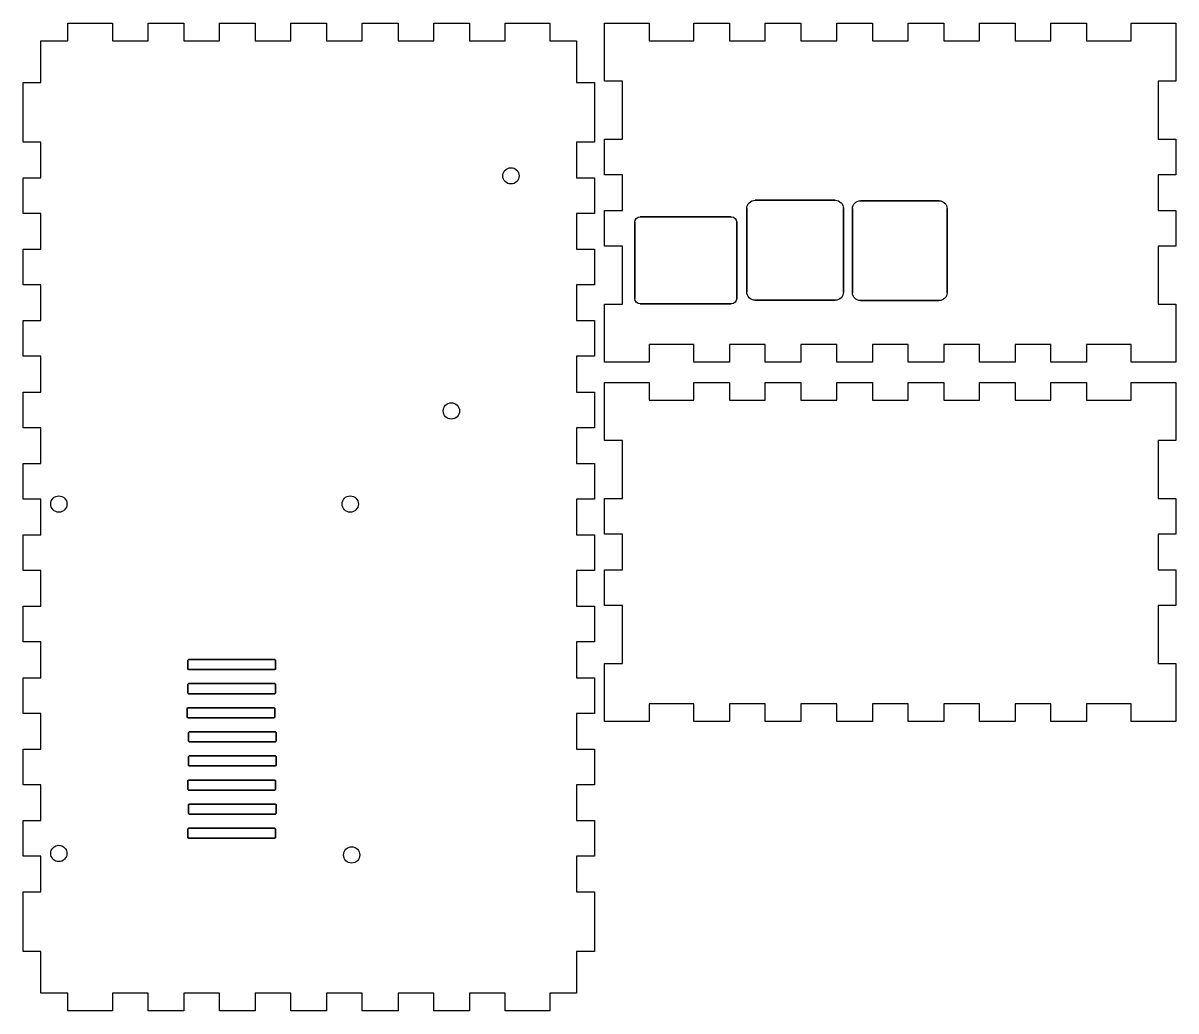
# Model space of a CAD drawing. Extents: x 1 to 409, y 1 to 167.
# Drawn here: x 215.7 to 409.4, y 0.6 to 166.6 of the extents above; entities that cross this region are included whole.
import ezdxf

# ---------------------------------------------------------------- set-up
doc = ezdxf.new("R2010")
doc.units = 0
doc.layers.get('0').update_dxf_attribs({"linetype": 'CONTINUOUS'})
doc.layers.add('Imprimir', color=7, linetype='CONTINUOUS')

msp = doc.modelspace()

# ---------------------------------------------------------------- linework, layer by layer
at = {"color": 5}
for points in [[(346.41917, 109.614382), (340.419154, 109.614382), (340.419154, 112.614376), (334.419166, 112.614376), (334.419166, 109.614382), (328.41915, 109.614382), (328.41915, 112.614376), (320.91915, 112.614376), (320.91915, 109.614382), (313.419123, 109.614382), (313.419123, 119.364369), (316.419145, 119.364369), (316.419145, 129.114385), (313.419123, 129.114385), (313.419123, 135.114401), (316.419145, 135.114401), (316.419145, 141.114389), (313.419123, 141.114389), (313.419123, 147.114406), (316.419145, 147.114406), (316.419145, 156.864421), (313.419123, 156.864421), (313.419123, 166.614409), (320.91915, 166.614409), (320.91915, 163.614415), (328.41915, 163.614415), (328.41915, 166.614409), (334.419166, 166.614409), (334.419166, 163.614415), (340.419154, 163.614415), (340.419154, 166.614409), (346.41917, 166.614409), (346.41917, 163.614415), (352.419158, 163.614415), (352.419158, 166.614409), (358.419174, 166.614409), (358.419174, 163.614415), (364.41919, 163.614415), (364.41919, 166.614409), (370.419178, 166.614409), (370.419178, 163.614415), (376.419195, 163.614415), (376.419195, 166.614409), (382.419183, 166.614409), (382.419183, 163.614415), (388.419227, 163.614415), (388.419227, 166.614409), (394.419243, 166.614409), (394.419243, 163.614415), (401.919214, 163.614415), (401.919214, 166.614409), (409.419213, 166.614409), (409.419213, 156.864421), (406.419219, 156.864421), (406.419219, 147.114406), (409.419213, 147.114406), (409.419213, 141.114389), (406.419219, 141.114389), (406.419219, 135.114401), (409.419213, 135.114401), (409.419213, 129.114385), (406.419219, 129.114385), (406.419219, 119.364369), (409.419213, 119.364369), (409.419213, 109.614382), (401.919214, 109.614382), (401.919214, 112.614376), (394.419243, 112.614376), (394.419243, 109.614382), (388.419227, 109.614382), (388.419227, 112.614376), (382.419183, 112.614376), (382.419183, 109.614382), (376.419195, 109.614382), (376.419195, 112.614376), (370.419178, 112.614376), (370.419178, 109.614382), (364.41919, 109.614382), (364.41919, 112.614376), (358.419174, 112.614376), (358.419174, 109.614382), (352.419158, 109.614382), (352.419158, 112.614376), (346.41917, 112.614376), (346.41917, 109.614382)], [(338.718398, 136.827027), (352.16877, 136.827027)], [(356.400072, 136.759125), (369.633444, 136.759125)], [(319.401783, 134.051993), (334.714794, 134.051993)], [(337.322612, 121.438522), (337.322612, 135.431241)], [(353.564585, 135.431241), (353.564585, 121.438522)], [(355.076224, 121.298653), (355.076224, 135.435305)], [(370.957292, 135.435305), (370.957292, 121.298653)], [(318.486141, 120.349031), (318.486141, 133.136351)], [(335.630435, 133.136351), (335.630435, 120.349031)], [(334.714794, 119.43339), (319.401783, 119.43339)], [(334.714794, 119.43339), (334.714794, 119.43339)], [(352.16877, 120.042736), (338.718398, 120.042736)], [(352.16877, 120.042736), (352.16877, 120.042736)], [(369.633444, 119.974833), (356.400072, 119.974833)], [(369.633444, 119.974833), (369.633444, 119.974833)], [(340.419182, 106.229668), (346.41917, 106.229668), (346.41917, 103.229646), (352.419186, 103.229646), (352.419186, 106.229668), (358.419174, 106.229668), (358.419174, 103.229646), (364.41919, 103.229646), (364.41919, 106.229668), (370.419207, 106.229668), (370.419207, 103.229646), (376.419195, 103.229646), (376.419195, 106.229668), (382.419211, 106.229668), (382.419211, 103.229646), (388.419199, 103.229646), (388.419199, 106.229668), (394.419215, 106.229668), (394.419215, 103.229646), (401.919242, 103.229646), (401.919242, 106.229668), (409.419242, 106.229668), (409.419242, 96.479652), (406.419219, 96.479652), (406.419219, 86.729637), (409.419242, 86.729637), (409.419242, 80.729612), (406.419219, 80.729612), (406.419219, 74.729624), (409.419242, 74.729624), (409.419242, 68.729608), (406.419219, 68.729608), (406.419219, 58.979595), (409.419242, 58.979595), (409.419242, 49.229607), (401.919242, 49.229607), (401.919242, 52.229601), (394.419215, 52.229601), (394.419215, 49.229607), (388.419199, 49.229607), (388.419199, 52.229601), (382.419211, 52.229601), (382.419211, 49.229607), (376.419195, 49.229607), (376.419195, 52.229601), (370.419207, 52.229601), (370.419207, 49.229607), (364.41919, 49.229607), (364.41919, 52.229601), (358.419174, 52.229601), (358.419174, 49.229607), (352.419186, 49.229607), (352.419186, 52.229601), (346.41917, 52.229601), (346.41917, 49.229607), (340.419182, 49.229607), (340.419182, 52.229601), (334.419166, 52.229601), (334.419166, 49.229607), (328.41915, 49.229607), (328.41915, 52.229601), (320.91915, 52.229601), (320.91915, 49.229607), (313.419151, 49.229607), (313.419151, 58.979595), (316.419145, 58.979595), (316.419145, 68.729608), (313.419151, 68.729608), (313.419151, 74.729624), (316.419145, 74.729624), (316.419145, 80.729612), (313.419151, 80.729612), (313.419151, 86.729637), (316.419145, 86.729637), (316.419145, 96.479652), (313.419151, 96.479652), (313.419151, 106.229668), (320.91915, 106.229668), (320.91915, 103.229646), (328.41915, 103.229646), (328.41915, 106.229668), (334.419166, 106.229668), (334.419166, 103.229646), (340.419182, 103.229646), (340.419182, 106.229668)]]:
    msp.add_lwpolyline(points, close=True, dxfattribs=at)
for points in [[(337.322612, 135.431241), (337.322612, 136.204502), (337.945137, 136.827027), (338.718398, 136.827027)], [(352.16877, 136.827027), (352.942059, 136.827027), (353.564585, 136.204502), (353.564585, 135.431241)], [(355.076224, 135.435305), (355.076224, 136.168716), (355.666661, 136.759125), (356.400072, 136.759125)], [(369.633444, 136.759125), (370.366854, 136.759125), (370.957292, 136.168716), (370.957292, 135.435305)], [(318.486141, 133.136351), (318.486141, 133.643617), (318.894516, 134.051993), (319.401783, 134.051993)], [(334.714794, 134.051993), (335.22206, 134.051993), (335.630435, 133.643617), (335.630435, 133.136351)], [(319.401783, 119.43339), (318.894516, 119.43339), (318.486141, 119.841765), (318.486141, 120.349031)], [(335.630435, 120.349031), (335.630435, 119.841765), (335.22206, 119.43339), (334.714794, 119.43339)], [(338.718398, 120.042736), (337.945137, 120.042736), (337.322612, 120.665261), (337.322612, 121.438522)], [(353.564585, 121.438522), (353.564585, 120.665261), (352.942059, 120.042736), (352.16877, 120.042736)], [(356.400072, 119.974833), (355.666661, 119.974833), (355.076224, 120.565242), (355.076224, 121.298653)], [(370.957292, 121.298653), (370.957292, 120.565242), (370.366854, 119.974833), (369.633444, 119.974833)]]:
    msp.add_open_spline(points, degree=3, dxfattribs=at)
at = {"layer": 'Imprimir', "color": 5}
for points in [[(278.725816, 0.614295), (272.7258, 0.614295), (272.7258, 3.614297), (266.725812, 3.614297), (266.725812, 0.614295), (260.725796, 0.614295), (260.725796, 3.614297), (254.72578, 3.614297), (254.72578, 0.614295), (248.725792, 0.614295), (248.725792, 3.614297), (242.725775, 3.614297), (242.725775, 0.614295), (236.725787, 0.614295), (236.725787, 3.614297), (230.725743, 3.614297), (230.725743, 0.614295), (223.225744, 0.614295), (223.225744, 3.614297), (218.725739, 3.614297), (218.725739, 10.614303), (215.725716, 10.614303), (215.725716, 20.614311), (218.725739, 20.614311), (218.725739, 26.614316), (215.725716, 26.614316), (215.725716, 32.614321), (218.725739, 32.614321), (218.725739, 38.614326), (215.725716, 38.614326), (215.725716, 44.614331), (218.725739, 44.614331), (218.725739, 50.614336), (215.725716, 50.614336), (215.725716, 56.614341), (218.725739, 56.614341), (218.725739, 62.614346), (215.725716, 62.614346), (215.725716, 68.614351), (218.725739, 68.614351), (218.725739, 74.614356), (215.725716, 74.614356), (215.725716, 80.614361), (218.725739, 80.614361), (218.725739, 86.614366), (215.725716, 86.614366), (215.725716, 92.614371), (218.725739, 92.614371), (218.725739, 98.614376), (215.725716, 98.614376), (215.725716, 104.614381), (218.725739, 104.614381), (218.725739, 110.614385), (215.725716, 110.614385), (215.725716, 116.61439), (218.725739, 116.61439), (218.725739, 122.614395), (215.725716, 122.614395), (215.725716, 128.6144), (218.725739, 128.6144), (218.725739, 134.614405), (215.725716, 134.614405), (215.725716, 140.614414), (218.725739, 140.614414), (218.725739, 146.614419), (215.725716, 146.614419), (215.725716, 156.614427), (218.725739, 156.614427), (218.725739, 163.614433), (223.225744, 163.614433), (223.225744, 166.614436), (230.725743, 166.614436), (230.725743, 163.614433), (236.725787, 163.614433), (236.725787, 166.614436), (242.725775, 166.614436), (242.725775, 163.614433), (248.725792, 163.614433), (248.725792, 166.614436), (254.72578, 166.614436), (254.72578, 163.614433), (260.725796, 163.614433), (260.725796, 166.614436), (266.725812, 166.614436), (266.725812, 163.614433), (272.7258, 163.614433), (272.7258, 166.614436), (278.725816, 166.614436), (278.725816, 163.614433), (284.725816, 163.614433), (284.725816, 166.614436), (290.725832, 166.614436), (290.725832, 163.614433), (296.725848, 163.614433), (296.725848, 166.614436), (304.225847, 166.614436), (304.225847, 163.614433), (308.725852, 163.614433), (308.725852, 156.614427), (311.725846, 156.614427), (311.725846, 146.614419), (308.725852, 146.614419), (308.725852, 140.614414), (311.725846, 140.614414), (311.725846, 134.614405), (308.725852, 134.614405), (308.725852, 128.6144), (311.725846, 128.6144), (311.725846, 122.614395), (308.725852, 122.614395), (308.725852, 116.61439), (311.725846, 116.61439), (311.725846, 110.614385), (308.725852, 110.614385), (308.725852, 104.614381), (311.725846, 104.614381), (311.725846, 98.614376), (308.725852, 98.614376), (308.725852, 92.614371), (311.725846, 92.614371), (311.725846, 86.614366), (308.725852, 86.614366), (308.725852, 80.614361), (311.725846, 80.614361), (311.725846, 74.614356), (308.725852, 74.614356), (308.725852, 68.614351), (311.725846, 68.614351), (311.725846, 62.614346), (308.725852, 62.614346), (308.725852, 56.614341), (311.725846, 56.614341), (311.725846, 50.614336), (308.725852, 50.614336), (308.725852, 44.614331), (311.725846, 44.614331), (311.725846, 38.614326), (308.725852, 38.614326), (308.725852, 32.614321), (311.725846, 32.614321), (311.725846, 26.614316), (308.725852, 26.614316), (308.725852, 20.614311), (311.725846, 20.614311), (311.725846, 10.614303), (308.725852, 10.614303), (308.725852, 3.614297), (304.225847, 3.614297), (304.225847, 0.614295), (296.725848, 0.614295), (296.725848, 3.614297), (290.725832, 3.614297), (290.725832, 0.614295), (284.725816, 0.614295), (284.725816, 3.614297), (278.725816, 3.614297), (278.725816, 0.614295)], [(297.688847, 139.569976), (297.688847, 139.569976)], [(287.688838, 100.069942), (287.688838, 100.069942)], [(221.737642, 84.422411), (221.737642, 84.422411)], [(270.691288, 84.422411), (270.691288, 84.422411)], [(243.411575, 58.062612), (243.411575, 59.567334)], [(243.503213, 59.658954), (258.03015, 59.658954)], [(258.121788, 59.567334), (258.121788, 58.062612)], [(258.121788, 59.567334), (258.121788, 59.567334)], [(258.03015, 57.970992), (243.503213, 57.970992)], [(243.411575, 54.014953), (243.411575, 55.519672)], [(243.503213, 55.611295), (258.03015, 55.611295)], [(258.121788, 55.519672), (258.121788, 54.014953)], [(258.121788, 55.519672), (258.121788, 55.519672)], [(258.03015, 53.92333), (243.503213, 53.92333)], [(243.29101, 49.967285), (243.29101, 51.472004)], [(243.382619, 51.563624), (257.909585, 51.563624)], [(258.001194, 51.472004), (258.001194, 49.967285)], [(258.001194, 51.472004), (258.001194, 51.472004)], [(257.909585, 49.875662), (243.382619, 49.875662)], [(243.532141, 45.91962), (243.532141, 47.424344)], [(243.623778, 47.515962), (258.150744, 47.515962)], [(258.242353, 47.424344), (258.242353, 45.91962)], [(258.242353, 47.424344), (258.242353, 47.424344)], [(258.150744, 45.828002), (243.623778, 45.828002)], [(243.532141, 41.871952), (243.532141, 43.376674)], [(243.623778, 43.468294), (258.150744, 43.468294)], [(258.242353, 43.376674), (258.242353, 41.871952)], [(258.242353, 43.376674), (258.242353, 43.376674)], [(258.150744, 41.780335), (243.623778, 41.780335)], [(243.411575, 37.824285), (243.411575, 39.329006)], [(243.503213, 39.420627), (258.03015, 39.420627)], [(258.121788, 39.329006), (258.121788, 37.824285)], [(258.121788, 39.329006), (258.121788, 39.329006)], [(258.03015, 37.732664), (243.503213, 37.732664)], [(243.532141, 33.776617), (243.532141, 35.281335)], [(243.623778, 35.372959), (258.150744, 35.372959)], [(258.242353, 35.281335), (258.242353, 33.776617)], [(258.242353, 35.281335), (258.242353, 35.281335)], [(258.150744, 33.684996), (243.623778, 33.684996)], [(243.411575, 29.728932), (243.411575, 31.233656)], [(243.503213, 31.325274), (258.03015, 31.325274)], [(258.121788, 31.233656), (258.121788, 29.728932)], [(258.121788, 31.233656), (258.121788, 31.233656)], [(258.03015, 29.637314), (243.503213, 29.637314)], [(221.737642, 25.705454), (221.737642, 25.705454)], [(270.932447, 25.464314), (270.932447, 25.464314)]]:
    msp.add_lwpolyline(points, close=True, dxfattribs=at)
for points in [[(296.319504, 140.939266), (296.319504, 141.695495), (296.932575, 142.308543), (297.688847, 142.308557)], [(297.688847, 142.308557), (298.052026, 142.308558), (298.400331, 142.164294), (298.657138, 141.907502)], [(298.657138, 141.907502), (298.913945, 141.65071), (299.058217, 141.302425), (299.058217, 140.939266)], [(297.688847, 139.569976), (296.932576, 139.56999), (296.319505, 140.183038), (296.319504, 140.939266)], [(298.657137, 139.971031), (298.40033, 139.714239), (298.052026, 139.569975), (297.688847, 139.569976)], [(299.058217, 140.939266), (299.058217, 140.576107), (298.913944, 140.227822), (298.657137, 139.971031)], [(286.319496, 101.439231), (286.319496, 102.19546), (286.932567, 102.808509), (287.688838, 102.808522)], [(287.688838, 102.808522), (288.052018, 102.808523), (288.400323, 102.664259), (288.65713, 102.407467)], [(287.688838, 100.069942), (286.932568, 100.069956), (286.319497, 100.683003), (286.319496, 101.439231)], [(289.058209, 101.439231), (289.058208, 101.076072), (288.913936, 100.727788), (288.657129, 100.470996)], [(288.65713, 102.407467), (288.913937, 102.150675), (289.058209, 101.80239), (289.058209, 101.439231)], [(288.657129, 100.470996), (288.400322, 100.214205), (288.052017, 100.069941), (287.688838, 100.069942)], [(220.368272, 85.791699), (220.368272, 86.154858), (220.512544, 86.503144), (220.769351, 86.759936)], [(220.769352, 84.823465), (220.512545, 85.080256), (220.368272, 85.428541), (220.368272, 85.791699)], [(220.769351, 86.759936), (221.026158, 87.016728), (221.374463, 87.160992), (221.737642, 87.160991)], [(221.737642, 87.160991), (222.100822, 87.160992), (222.449127, 87.016728), (222.705934, 86.759936)], [(223.107013, 85.791699), (223.107013, 85.428541), (222.96274, 85.080256), (222.705933, 84.823465)], [(222.705934, 86.759936), (222.962741, 86.503144), (223.107013, 86.154858), (223.107013, 85.791699)], [(269.321946, 85.791699), (269.321945, 86.547928), (269.935017, 87.160977), (270.691288, 87.160991)], [(270.691288, 84.422411), (269.935018, 84.422424), (269.321947, 85.035471), (269.321946, 85.791699)], [(270.691288, 87.160991), (271.054468, 87.160992), (271.402773, 87.016728), (271.65958, 86.759936)], [(272.060659, 85.791699), (272.060658, 85.428541), (271.916385, 85.080256), (271.659579, 84.823465)], [(271.65958, 86.759936), (271.916387, 86.503144), (272.060659, 86.154858), (272.060659, 85.791699)], [(221.737642, 84.422411), (221.374463, 84.42241), (221.026159, 84.566673), (220.769352, 84.823465)], [(222.705933, 84.823465), (222.449126, 84.566673), (222.100822, 84.42241), (221.737642, 84.422411)], [(271.659579, 84.823465), (271.402772, 84.566673), (271.054467, 84.42241), (270.691288, 84.422411)], [(243.411575, 59.567334), (243.411575, 59.618094), (243.452441, 59.658954), (243.503213, 59.658954)], [(258.03015, 59.658954), (258.080922, 59.658954), (258.121788, 59.618094), (258.121788, 59.567334)], [(243.503213, 57.970992), (243.452441, 57.970992), (243.411575, 58.011858), (243.411575, 58.062612)], [(258.121788, 58.062612), (258.121788, 58.011858), (258.080922, 57.970992), (258.03015, 57.970992)], [(243.411575, 55.519672), (243.411575, 55.570432), (243.452441, 55.611295), (243.503213, 55.611295)], [(258.03015, 55.611295), (258.080922, 55.611295), (258.121788, 55.570432), (258.121788, 55.519672)], [(243.503213, 53.92333), (243.452441, 53.92333), (243.411575, 53.964193), (243.411575, 54.014953)], [(258.121788, 54.014953), (258.121788, 53.964193), (258.080922, 53.92333), (258.03015, 53.92333)], [(243.29101, 51.472004), (243.29101, 51.522761), (243.331876, 51.563624), (243.382619, 51.563624)], [(257.909585, 51.563624), (257.960328, 51.563624), (258.001194, 51.522761), (258.001194, 51.472004)], [(243.382619, 49.875662), (243.331876, 49.875662), (243.29101, 49.916525), (243.29101, 49.967285)], [(258.001194, 49.967285), (258.001194, 49.916525), (257.960328, 49.875662), (257.909585, 49.875662)], [(243.532141, 47.424344), (243.532141, 47.475099), (243.573006, 47.515962), (243.623778, 47.515962)], [(258.150744, 47.515962), (258.201487, 47.515962), (258.242353, 47.475099), (258.242353, 47.424344)], [(243.623778, 45.828002), (243.573006, 45.828002), (243.532141, 45.868865), (243.532141, 45.91962)], [(258.242353, 45.91962), (258.242353, 45.868865), (258.201487, 45.828002), (258.150744, 45.828002)], [(243.532141, 43.376674), (243.532141, 43.427432), (243.573006, 43.468294), (243.623778, 43.468294)], [(258.150744, 43.468294), (258.201487, 43.468294), (258.242353, 43.427432), (258.242353, 43.376674)], [(243.623778, 41.780335), (243.573006, 41.780335), (243.532141, 41.821195), (243.532141, 41.871952)], [(258.242353, 41.871952), (258.242353, 41.821195), (258.201487, 41.780335), (258.150744, 41.780335)], [(243.411575, 39.329006), (243.411575, 39.379764), (243.452441, 39.420627), (243.503213, 39.420627)], [(258.03015, 39.420627), (258.080922, 39.420627), (258.121788, 39.379764), (258.121788, 39.329006)], [(243.503213, 37.732664), (243.452441, 37.732664), (243.411575, 37.773524), (243.411575, 37.824285)], [(258.121788, 37.824285), (258.121788, 37.773524), (258.080922, 37.732664), (258.03015, 37.732664)], [(243.532141, 35.281335), (243.532141, 35.332093), (243.573006, 35.372959), (243.623778, 35.372959)], [(258.150744, 35.372959), (258.201487, 35.372959), (258.242353, 35.332093), (258.242353, 35.281335)], [(243.623778, 33.684996), (243.573006, 33.684996), (243.532141, 33.725856), (243.532141, 33.776617)], [(258.242353, 33.776617), (258.242353, 33.725856), (258.201487, 33.684996), (258.150744, 33.684996)], [(243.411575, 31.233656), (243.411575, 31.284411), (243.452441, 31.325274), (243.503213, 31.325274)], [(258.03015, 31.325274), (258.080922, 31.325274), (258.121788, 31.284411), (258.121788, 31.233656)], [(243.503213, 29.637314), (243.452441, 29.637314), (243.411575, 29.678174), (243.411575, 29.728932)], [(258.121788, 29.728932), (258.121788, 29.678174), (258.080922, 29.637314), (258.03015, 29.637314)], [(220.368272, 27.074745), (220.368272, 27.437904), (220.512545, 27.786188), (220.769352, 28.04298)], [(220.769352, 28.04298), (221.026159, 28.299771), (221.374463, 28.444034), (221.737642, 28.444034)], [(221.737642, 28.444034), (222.100822, 28.444034), (222.449126, 28.299771), (222.705933, 28.04298)], [(222.705933, 28.04298), (222.96274, 27.786188), (223.107013, 27.437904), (223.107013, 27.074745)], [(269.563105, 26.833603), (269.563104, 27.589832), (270.176176, 28.202881), (270.932447, 28.202894)], [(270.932447, 28.202894), (271.295627, 28.202895), (271.643932, 28.058632), (271.900739, 27.801839)], [(271.900739, 27.801839), (272.157545, 27.545047), (272.301818, 27.196762), (272.301818, 26.833603)], [(220.769351, 26.106509), (220.512544, 26.363301), (220.368272, 26.711586), (220.368272, 27.074745)], [(221.737642, 25.705454), (221.374463, 25.705453), (221.026158, 25.849717), (220.769351, 26.106509)], [(222.705934, 26.106509), (222.449127, 25.849717), (222.100822, 25.705453), (221.737642, 25.705454)], [(223.107013, 27.074745), (223.107013, 26.711586), (222.962741, 26.363301), (222.705934, 26.106509)], [(270.932447, 25.464314), (270.176177, 25.464328), (269.563106, 26.077375), (269.563105, 26.833603)], [(271.900738, 25.865368), (271.643931, 25.608577), (271.295626, 25.464314), (270.932447, 25.464314)], [(272.301818, 26.833603), (272.301817, 26.470444), (272.157544, 26.12216), (271.900738, 25.865368)]]:
    msp.add_open_spline(points, degree=3, dxfattribs=at)

doc.saveas('drawing.dxf')
